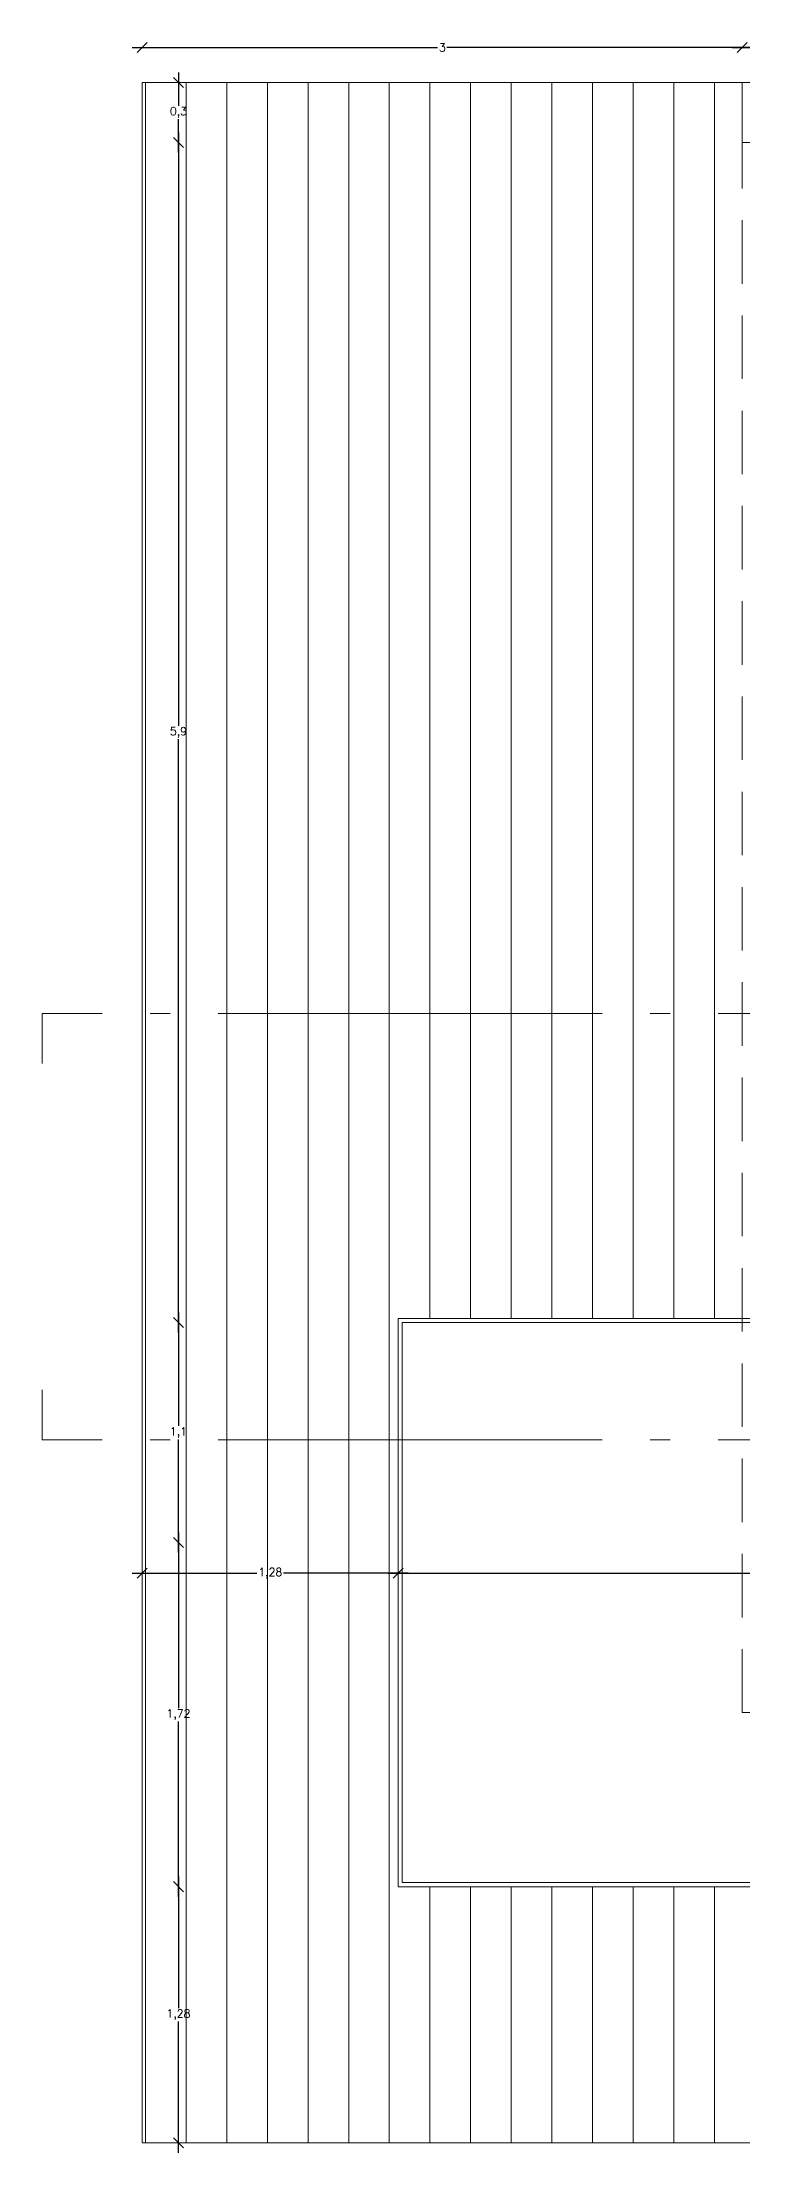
# Model space of a CAD drawing. Header units: inches. Extents: x 23 to 96, y 10 to 141.
# Drawn here: x 35.72 to 39.23, y 44.66 to 55.21 of the extents above; entities that cross this region are included whole.
import ezdxf

# ---------------------------------------------------------------- set-up
doc = ezdxf.new("R2010")
doc.units = ezdxf.units.IN
doc.header["$MEASUREMENT"] = 0
doc.linetypes.add('ACAD_ISO04W100', pattern=[30, 24, -3, 0, -3])
doc.linetypes.add('HIDDEN2', pattern=[4.7625, 3.175, -1.5875])
for name, color, linetype, lineweight in [('Cut', 2, 'Continuous', 5), ('Dash dot', 252, 'ACAD_ISO04W100', 0), ('Dimensions', 4, 'Continuous', 0), ('Dotted', 4, 'HIDDEN2', 0), ('Hatch Wood pavement', 254, 'Continuous', 0), ('View in second plane', 253, 'Continuous', 0)]:
    doc.layers.add(name, color=color, linetype=linetype, lineweight=lineweight)
doc.styles.add('texto', font='txt.shx')
doc.dimstyles.new('André 1 50', dxfattribs={"dimtxt": 0.04, "dimasz": 0.05, "dimexe": 0.05, "dimexo": 0.05, "dimgap": 0.01, "dimtad": 0, "dimtih": 1, "dimtoh": 1, "dimlfac": -1, "dimzin": 9, "dimtxsty": 'texto', "dimblk": 'OBLIQUE', "dimcen": 0.08, "dimdle": 0.05, "dimse1": 1, "dimse2": 1, "dimazin": 0, "dimtfac": 1, "dimtmove": 0, "dimatfit": 3, "dimldrblk": 'NONE', "dimfxl": 1, "dimarcsym": 0})

# ---------------------------------------------------------------- blocks, each defined once
blk = doc.blocks.new('_Oblique')
at = {"color": 0, "linetype": 'ByBlock', "lineweight": -2}
blk.add_line((-0.5, -0.5), (0.5, 0.5), dxfattribs=at)
blk = doc.blocks.new('*D6')
at = {"layer": 'DEFPOINTS', "color": 0, "transparency": 16777216}
for p in [(36.225, 47.712), (36.225, 45.992), (36.406, 45.992)]:
    blk.add_point(p, dxfattribs=at)
at = {"layer": 'Dimensions', "color": 0, "lineweight": -2, "transparency": 16777216}
for p, q in [((36.406, 47.762), (36.406, 46.885)), ((36.406, 45.942), (36.406, 46.818))]:
    blk.add_line(p, q, dxfattribs=at)
at = {"layer": 'Dimensions', "color": 0, "lineweight": -2, "transparency": 16777216, "xscale": 0.05, "yscale": 0.05, "zscale": 0.05}
for p, rotation in [((36.406, 47.712), 90), ((36.406, 45.992), 270)]:
    blk.add_blockref('_Oblique', p, dxfattribs=dict(at, rotation=rotation))
at = {"layer": 'Dimensions', "color": 0, "transparency": 16777216, "insert": (36.406, 46.852), "char_height": 0.04, "attachment_point": 5, "style": 'texto'}
blk.add_mtext('1,72', dxfattribs=at)
blk = doc.blocks.new('_None')
blk = doc.blocks.new('*D7')
at = {"layer": 'DEFPOINTS', "color": 0, "transparency": 16777216}
for p in [(36.225, 45.992), (36.406, 44.712), (36.406, 44.712)]:
    blk.add_point(p, dxfattribs=at)
at = {"layer": 'Dimensions', "color": 0, "lineweight": -2, "transparency": 16777216}
for p, q in [((36.406, 46.042), (36.406, 45.385)), ((36.406, 44.662), (36.406, 45.318))]:
    blk.add_line(p, q, dxfattribs=at)
at = {"layer": 'Dimensions', "color": 0, "lineweight": -2, "transparency": 16777216, "xscale": 0.05, "yscale": 0.05, "zscale": 0.05}
for p, rotation in [((36.406, 45.992), 90), ((36.406, 44.712), 270)]:
    blk.add_blockref('_Oblique', p, dxfattribs=dict(at, rotation=rotation))
at = {"layer": 'Dimensions', "color": 0, "transparency": 16777216, "insert": (36.406, 45.352), "char_height": 0.04, "attachment_point": 5, "style": 'texto'}
blk.add_mtext('1,28', dxfattribs=at)
blk = doc.blocks.new('*D36')
at = {"layer": 'DEFPOINTS', "color": 0, "transparency": 16777216}
for p in [(44.225, 47.712), (37.505, 47.559), (37.505, 47.559)]:
    blk.add_point(p, dxfattribs=at)
at = {"layer": 'Dimensions', "color": 0, "lineweight": -2, "transparency": 16777216}
for p, q in [((37.455, 47.559), (40.791, 47.559)), ((44.275, 47.559), (40.938, 47.559))]:
    blk.add_line(p, q, dxfattribs=at)
at = {"layer": 'Dimensions', "color": 0, "lineweight": -2, "transparency": 16777216, "xscale": 0.05, "yscale": 0.05, "zscale": 0.05, "rotation": 180}
blk.add_blockref('_Oblique', (37.505, 47.559), dxfattribs=at)
at = {"layer": 'Dimensions', "color": 0, "lineweight": -2, "transparency": 16777216, "xscale": 0.05, "yscale": 0.05, "zscale": 0.05}
blk.add_blockref('_Oblique', (44.225, 47.559), dxfattribs=at)
at = {"layer": 'Dimensions', "color": 0, "transparency": 16777216, "insert": (40.865, 47.559), "char_height": 0.04, "attachment_point": 5, "style": 'texto'}
blk.add_mtext('6,72', dxfattribs=at)
blk = doc.blocks.new('*D37')
at = {"layer": 'DEFPOINTS', "color": 0, "transparency": 16777216}
for p in [(36.225, 47.559), (36.225, 47.559), (37.505, 47.559)]:
    blk.add_point(p, dxfattribs=at)
at = {"layer": 'Dimensions', "color": 0, "lineweight": -2, "transparency": 16777216}
for p, q in [((36.175, 47.559), (36.798, 47.559)), ((37.555, 47.559), (36.931, 47.559))]:
    blk.add_line(p, q, dxfattribs=at)
at = {"layer": 'Dimensions', "color": 0, "lineweight": -2, "transparency": 16777216, "xscale": 0.05, "yscale": 0.05, "zscale": 0.05, "rotation": 180}
blk.add_blockref('_Oblique', (36.225, 47.559), dxfattribs=at)
at = {"layer": 'Dimensions', "color": 0, "lineweight": -2, "transparency": 16777216, "xscale": 0.05, "yscale": 0.05, "zscale": 0.05}
blk.add_blockref('_Oblique', (37.505, 47.559), dxfattribs=at)
at = {"layer": 'Dimensions', "color": 0, "transparency": 16777216, "insert": (36.865, 47.559), "char_height": 0.04, "attachment_point": 5, "style": 'texto'}
blk.add_mtext('1,28', dxfattribs=at)
blk = doc.blocks.new('*D40')
at = {"layer": 'DEFPOINTS', "color": 0, "transparency": 16777216}
for p in [(39.225, 55.187), (39.225, 55.012), (57.225, 55.012)]:
    blk.add_point(p, dxfattribs=at)
at = {"layer": 'Dimensions', "color": 0, "lineweight": -2, "transparency": 16777216}
for p, q in [((39.175, 55.187), (48.188, 55.187)), ((57.275, 55.187), (48.261, 55.187))]:
    blk.add_line(p, q, dxfattribs=at)
at = {"layer": 'Dimensions', "color": 0, "lineweight": -2, "transparency": 16777216, "xscale": 0.05, "yscale": 0.05, "zscale": 0.05, "rotation": 180}
blk.add_blockref('_Oblique', (39.225, 55.187), dxfattribs=at)
at = {"layer": 'Dimensions', "color": 0, "lineweight": -2, "transparency": 16777216, "xscale": 0.05, "yscale": 0.05, "zscale": 0.05}
blk.add_blockref('_Oblique', (57.225, 55.187), dxfattribs=at)
at = {"layer": 'Dimensions', "color": 0, "transparency": 16777216, "insert": (48.225, 55.187), "char_height": 0.04, "attachment_point": 5, "style": 'texto'}
blk.add_mtext('18', dxfattribs=at)
blk = doc.blocks.new('*D41')
at = {"layer": 'DEFPOINTS', "color": 0, "transparency": 16777216}
for p in [(36.225, 55.187), (36.225, 55.012), (39.225, 55.012)]:
    blk.add_point(p, dxfattribs=at)
at = {"layer": 'Dimensions', "color": 0, "lineweight": -2, "transparency": 16777216}
for p, q in [((36.175, 55.187), (37.701, 55.187)), ((39.275, 55.187), (37.748, 55.187))]:
    blk.add_line(p, q, dxfattribs=at)
at = {"layer": 'Dimensions', "color": 0, "lineweight": -2, "transparency": 16777216, "xscale": 0.05, "yscale": 0.05, "zscale": 0.05, "rotation": 180}
blk.add_blockref('_Oblique', (36.225, 55.187), dxfattribs=at)
at = {"layer": 'Dimensions', "color": 0, "lineweight": -2, "transparency": 16777216, "xscale": 0.05, "yscale": 0.05, "zscale": 0.05}
blk.add_blockref('_Oblique', (39.225, 55.187), dxfattribs=at)
at = {"layer": 'Dimensions', "color": 0, "transparency": 16777216, "insert": (37.725, 55.187), "char_height": 0.04, "attachment_point": 5, "style": 'texto'}
blk.add_mtext('3', dxfattribs=at)
blk = doc.blocks.new('*D42')
at = {"layer": 'DEFPOINTS', "color": 0, "transparency": 16777216}
for p in [(44.225, 48.812), (36.406, 47.712), (44.225, 47.712)]:
    blk.add_point(p, dxfattribs=at)
at = {"layer": 'Dimensions', "color": 0, "lineweight": -2, "transparency": 16777216}
for p, q in [((36.406, 48.862), (36.406, 48.295)), ((36.406, 47.662), (36.406, 48.228))]:
    blk.add_line(p, q, dxfattribs=at)
at = {"layer": 'Dimensions', "color": 0, "lineweight": -2, "transparency": 16777216, "xscale": 0.05, "yscale": 0.05, "zscale": 0.05}
for p, rotation in [((36.406, 48.812), 90), ((36.406, 47.712), 270)]:
    blk.add_blockref('_Oblique', p, dxfattribs=dict(at, rotation=rotation))
at = {"layer": 'Dimensions', "color": 0, "transparency": 16777216, "insert": (36.406, 48.262), "char_height": 0.04, "attachment_point": 5, "style": 'texto'}
blk.add_mtext('1,1', dxfattribs=at)
blk = doc.blocks.new('*D43')
at = {"layer": 'DEFPOINTS', "color": 0, "transparency": 16777216}
for p in [(36.406, 54.712), (39.225, 54.712), (37.525, 48.812)]:
    blk.add_point(p, dxfattribs=at)
at = {"layer": 'Dimensions', "color": 0, "lineweight": -2, "transparency": 16777216}
for p, q in [((36.406, 54.762), (36.406, 51.795)), ((36.406, 48.762), (36.406, 51.728))]:
    blk.add_line(p, q, dxfattribs=at)
at = {"layer": 'Dimensions', "color": 0, "lineweight": -2, "transparency": 16777216, "xscale": 0.05, "yscale": 0.05, "zscale": 0.05}
for p, rotation in [((36.406, 54.712), 90), ((36.406, 48.812), 270)]:
    blk.add_blockref('_Oblique', p, dxfattribs=dict(at, rotation=rotation))
at = {"layer": 'Dimensions', "color": 0, "transparency": 16777216, "insert": (36.406, 51.762), "char_height": 0.04, "attachment_point": 5, "style": 'texto'}
blk.add_mtext('5,9', dxfattribs=at)
blk = doc.blocks.new('*D44')
at = {"layer": 'DEFPOINTS', "color": 0, "transparency": 16777216}
for p in [(36.406, 55.012), (39.225, 55.012), (39.225, 54.712)]:
    blk.add_point(p, dxfattribs=at)
at = {"layer": 'Dimensions', "color": 0, "lineweight": -2, "transparency": 16777216}
for p, q in [((36.406, 55.062), (36.406, 54.895)), ((36.406, 54.662), (36.406, 54.828))]:
    blk.add_line(p, q, dxfattribs=at)
at = {"layer": 'Dimensions', "color": 0, "lineweight": -2, "transparency": 16777216, "xscale": 0.05, "yscale": 0.05, "zscale": 0.05}
for p, rotation in [((36.406, 55.012), 90), ((36.406, 54.712), 270)]:
    blk.add_blockref('_Oblique', p, dxfattribs=dict(at, rotation=rotation))
at = {"layer": 'Dimensions', "color": 0, "transparency": 16777216, "insert": (36.406, 54.862), "char_height": 0.04, "attachment_point": 5, "style": 'texto'}
blk.add_mtext('0,3', dxfattribs=at)

msp = doc.modelspace()

# ---------------------------------------------------------------- hatches: boundary and pattern name
at = {"layer": 'Hatch Wood pavement', "ltscale": 0.02}
h = msp.add_hatch(dxfattribs=at)
h.set_pattern_fill('ANSI31', color=256, scale=0.064, angle=45, style=0)
h.set_pattern_definition([(90, (2001.59127, 508.12779), (-0.2032, 0), [])])
h.paths.add_polyline_path([(63.225, 47.712), (62.525, 47.712), (62.225, 47.712), (52.45, 47.712), (52.45, 45.992), (37.505, 45.992), (37.505, 48.832), (44.225, 48.832), (44.225, 54.712), (42.225, 54.712), (39.225, 54.712), (39.225, 55.012), (36.225, 55.012), (36.225, 44.712), (63.225, 44.712)])

# ---------------------------------------------------------------- linework, layer by layer
at = {"layer": 'Cut'}
for p, q in [((60.22, 55.012), (39.225, 55.012)), ((39.225, 55.012), (39.225, 54.712)), ((39.225, 54.712), (42.225, 54.712))]:
    msp.add_line(p, q, dxfattribs=at)
at = {"layer": 'Dash dot', "ltscale": 0.08}
for p, q in [((71.025, 50.358), (35.725, 50.358)), ((35.725, 50.108), (35.725, 50.358)), ((35.725, 48.226), (35.725, 48.476)), ((71.025, 48.226), (35.725, 48.226))]:
    msp.add_line(p, q, dxfattribs=at)
at = {"layer": 'Dotted', "ltscale": 0.1}
for q in [(39.225, 54.712), (63.225, 46.862)]:
    msp.add_line((39.225, 46.862), q, dxfattribs=at)
at = {"layer": 'View in second plane'}
for p, q in [((36.225, 55.012), (36.225, 44.712)), ((39.225, 55.012), (36.225, 55.012)), ((37.505, 45.992), (37.505, 48.832)), ((44.225, 48.832), (37.505, 48.832)), ((37.525, 46.012), (37.525, 48.812)), ((44.225, 48.812), (37.525, 48.812)), ((52.43, 46.012), (37.525, 46.012)), ((52.45, 45.992), (37.505, 45.992)), ((63.225, 44.712), (36.225, 44.712))]:
    msp.add_line(p, q, dxfattribs=at)

# ---------------------------------------------------------------- dimensions: what is measured, and where the dimension line sits
at = {"layer": 'Dimensions'}
for base, p1, p2, picture, middle in [((36.225, 55.187), (39.225, 55.012), (36.225, 55.012), '*D41', (37.725, 55.187)), ((39.225, 55.187), (57.225, 55.012), (39.225, 55.012), '*D40', (48.225, 55.187)), ((37.505, 47.559), (44.225, 47.712), (37.505, 47.559), '*D36', (40.865, 47.559)), ((36.225, 47.559), (37.505, 47.559), (36.225, 47.559), '*D37', (36.865, 47.559))]:
    dim = msp.add_linear_dim(base=base, p1=p1, p2=p2, dimstyle='André 1 50', override={"dimtmove": 1}, dxfattribs=at)
    dim.commit()
    dim.dimension.update_dxf_attribs({"geometry": picture, "text_midpoint": middle})
for base, p1, p2, picture, middle in [((36.406, 55.012), (39.225, 54.712), (39.225, 55.012), '*D44', (36.406, 54.862)), ((36.406, 44.712), (36.225, 45.992), (36.406, 44.712), '*D7', (36.406, 45.352))]:
    dim = msp.add_linear_dim(base=base, p1=p1, p2=p2, angle=90, dimstyle='André 1 50', override={"dimtmove": 1}, dxfattribs=at)
    dim.commit()
    dim.dimension.update_dxf_attribs({"geometry": picture, "text_midpoint": middle})
for base, p1, p2, picture, middle in [((36.406, 54.712), (37.525, 48.812), (39.225, 54.712), '*D43', (36.406, 51.762)), ((36.406, 47.712), (44.225, 48.812), (44.225, 47.712), '*D42', (36.406, 48.262)), ((36.406, 45.992), (36.225, 47.712), (36.225, 45.992), '*D6', (36.406, 46.852))]:
    dim = msp.add_linear_dim(base=base, p1=p1, p2=p2, angle=90, dimstyle='André 1 50', dxfattribs=at)
    dim.commit()
    dim.dimension.update_dxf_attribs({"geometry": picture, "text_midpoint": middle})

doc.saveas('drawing.dxf')
